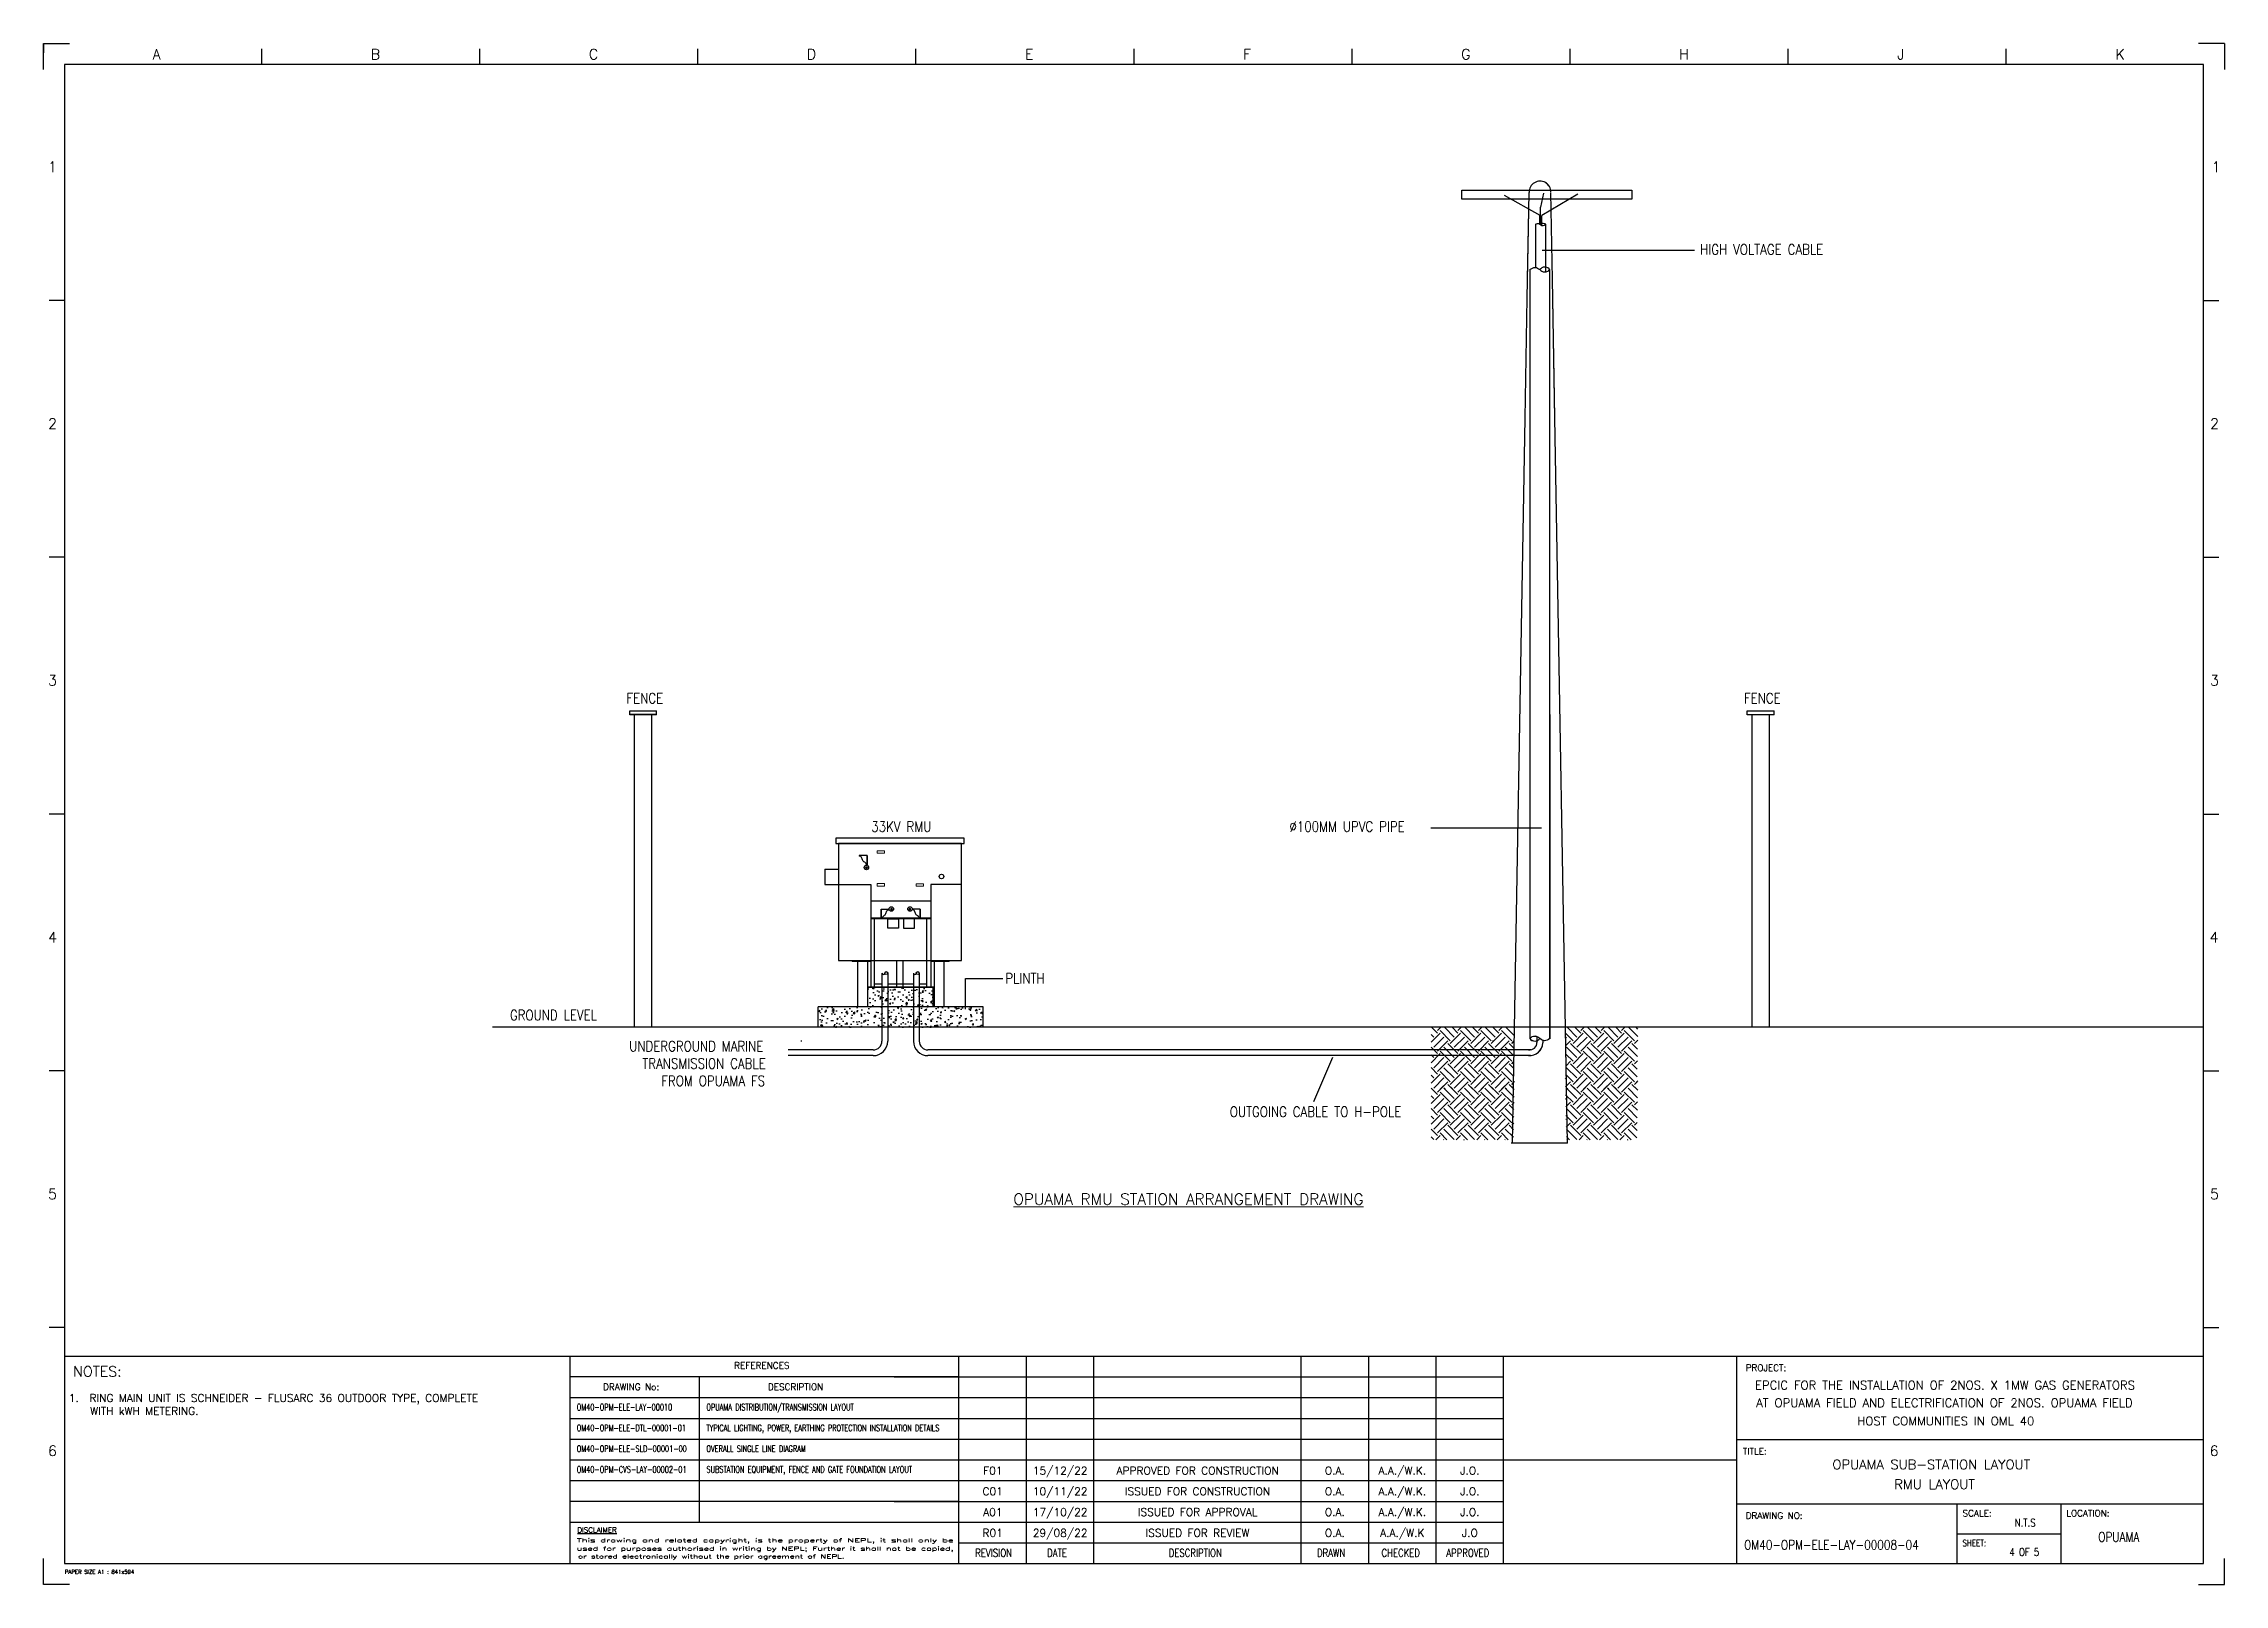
# Paper-space layout 'RMU Substation Arrangement' of a CAD drawing. Header units: millimetres. Extents: x 0 to 841, y 0 to 594.
# The model-space entities are those that its viewports show. They can reach past a viewport. Long polylines and large blocks are cut down to what shows.
import ezdxf
from ezdxf.enums import TextEntityAlignment as Align

# ---------------------------------------------------------------- set-up
doc = ezdxf.new("R2010")
doc.units = ezdxf.units.MM
doc.header["$LTSCALE"] = 10
doc.linetypes.add('ACAD_ISO03W100', pattern=[30, 12, -18])
doc.linetypes.add('CENTER', pattern=[2, 1.25, -0.25, 0.25, -0.25])
doc.layers.add('Body', color=6, linetype='Continuous', lineweight=25)
for name, color, linetype in [('BORDER', 4, 'Continuous'), ('BORDER 2', 7, 'Continuous'), ('E-DETAILS', 6, 'Continuous'), ('ELECTRIC-CABLE', 5, 'Continuous'), ('HATCH', 9, 'Continuous'), ('PIPES', 2, 'Continuous'), ('SWITCH', 4, 'Continuous'), ('TABLE', 7, 'Continuous'), ('TEXT', 1, 'Continuous'), ('WALL', 5, 'Continuous'), ('WIRE', 1, 'Continuous')]:
    doc.layers.add(name, color=color, linetype=linetype)
doc.styles.add('ROMANC', font='romans.shx')
doc.styles.add('ROMANS', font='romans.shx')
doc.styles.get("Standard").update_dxf_attribs({"font": 'romans.shx'})
doc.dimstyles.new('MSADIM', dxfattribs={"dimtxt": 2.5, "dimasz": 2.5, "dimexe": 1.25, "dimexo": 1.25, "dimgap": 1.25, "dimtad": 1, "dimdec": 0, "dimdsep": 46, "dimtxsty": 'ROMANS', "dimsah": 1, "dimcen": 1.25, "dimse1": 1, "dimse2": 1, "dimclrt": 7, "dimadec": 0, "dimazin": 0, "dimtfac": 1, "dimtdec": 0, "dimtofl": 0, "dimtmove": 0, "dimatfit": 3, "dimfxl": 1, "dimtvp": 1.25, "dimtolj": 1, "dimarcsym": 0})
pattern_1 = [(45, (227517.33, 67334.73), (2e-14, 198.53573), [140.38596, -140.38596]), (45, (227480.11, 67371.95), (2e-14, 198.53573), [140.38596, -140.38596]), (45, (227442.88, 67409.18), (2e-14, 198.53573), [140.38596, -140.38596]), (135, (227442.88, 67434), (-198.53573, 4e-14), [140.38596, -140.38596]), (135, (227480.11, 67471.22), (-198.53573, 4e-14), [140.38596, -140.38596]), (135, (227517.33, 67508.44), (-198.53573, 4e-14), [140.38596, -140.38596])]

# ---------------------------------------------------------------- blocks, each defined once
blk = doc.blocks.new('A$C36FF2EC2')
at = {"layer": 'BORDER'}
for p, q in [((0, 584), (0, 594)), ((0, 594), (10, 594)), ((84.1, 586), (84.1, 592)), ((168.2, 586), (168.2, 592)), ((252.3, 586), (252.3, 592)), ((336.4, 586), (336.4, 592)), ((420.5, 586), (420.5, 592)), ((504.6, 586), (504.6, 592)), ((588.76, 586), (588.76, 592)), ((672.8, 586), (672.8, 592)), ((756.9, 586), (756.9, 592)), ((841, 594), (841, 584)), ((8.11, 495), (2.11, 495)), ((832.89, 495), (838.89, 495)), ((8.11, 396), (2.11, 396)), ((832.89, 396), (838.89, 396)), ((8.11, 297), (2.11, 297)), ((832.89, 297), (838.89, 297)), ((8.11, 198), (2.11, 198)), ((832.89, 198), (838.89, 198)), ((8.11, 99), (2.11, 99)), ((832.89, 99), (838.89, 99)), ((8, 88), (833, 88)), ((203, 8), (203, 88)), ((353, 8), (353, 88)), ((379, 8), (379, 88)), ((405, 8), (405, 88)), ((485, 8), (485, 88)), ((511, 8), (511, 88)), ((537, 8), (537, 88)), ((563, 8), (563, 88)), ((653, 8), (653, 88)), ((353, 80), (203, 80)), ((253, 24), (253, 80)), ((653, 55.8), (833, 55.8)), ((563, 48), (653, 48)), ((353, 32), (203, 32)), ((653, 31), (833, 31)), ((738, 8), (738, 31)), ((778, 8), (778, 31)), ((738, 19.5), (778, 19.5)), ((0, 0), (0, 10)), ((841, 0), (841, 10)), ((10, 0), (0, 0)), ((831, 0), (841, 0))]:
    blk.add_line(p, q, dxfattribs=at)
for points in [[(0, 594), (0, 590.5)], [(841, 594), (831, 594)], [(328, 80), (563, 80)], [(203, 72), (563, 72)], [(203, 64), (563, 64)], [(203, 56), (563, 56)], [(203, 48), (563, 48)], [(203, 40), (563, 40)], [(328, 32), (563, 32)], [(203, 24), (563, 24)], [(353, 16), (563, 16)]]:
    blk.add_lwpolyline(points, dxfattribs=at)
blk.add_lwpolyline([(8, 8), (833, 8), (833, 586), (8, 586)], close=True, dxfattribs=at)
for s, p in [('A', (42.05, 587.91)), ('B', (126.15, 587.91)), ('C', (210.25, 587.91)), ('D', (294.35, 587.91)), ('E', (378.45, 587.91)), ('F', (462.55, 587.91)), ('G', (546.65, 587.91)), ('H', (630.75, 587.91)), ('J', (714.85, 587.91)), ('K', (798.95, 587.91)), ('1', (1.71, 544.5)), ('1', (836.06, 544.5)), ('2', (1.71, 445.5)), ('2', (835.48, 445.5)), ('3', (1.71, 346.5)), ('3', (835.48, 346.5)), ('4', (1.71, 247.5)), ('4', (835.29, 247.5)), ('5', (1.71, 148.5)), ('5', (835.48, 148.5)), ('6', (1.71, 49.5)), ('6', (835.29, 49.5))]:
    blk.add_text(s, height=4, dxfattribs=at).set_placement(p)
at = {"layer": 'BORDER', "color": 1, "style": 'ROMANS'}
for s, height, p in [('REFERENCES', 2.5, (266.31, 83.14)), ('PROJECT:', 2.5, (656.39, 82.26)), ('NOTES:', 4, (11.39, 80.1)), ('DRAWING No:', 2.5, (215.76, 74.9)), ('DESCRIPTION', 2.5, (279.32, 74.9)), ('EPCIC FOR THE INSTALLATION OF 2NOS. X 1MW GAS GENERATORS ', 3.3, (660, 75.15)), ('AT OPUAMA FIELD AND ELECTRIFICATION OF 2NOS. OPUAMA FIELD ', 3.3, (660.42, 68.35)), ('HOST COMMUNITIES IN OML 40', 3.3, (699.41, 61.33)), ('TITLE:', 2.5, (655.29, 50.06)), ('DRAWING NO:', 2.5, (656.39, 25.26)), ('SCALE:', 2.5, (740.01, 26.17)), ('LOCATION:', 2.5, (780.01, 26.17))]:
    blk.add_text(s, height=height, dxfattribs=at).set_placement(p)
at = {"layer": 'BORDER', "color": 1, "style": 'ROMANS', "width": 0.8}
for s, height, p in [('SHEET:', 2.5, (740.01, 14.67)), ('REVISION', 3, (359.28, 10.65)), ('DATE', 3, (387.02, 10.65)), ('DESCRIPTION', 3, (433.9, 10.65)), ('DRAWN', 3, (491.06, 10.65)), ('CHECKED', 3, (515.94, 10.65)), ('APPROVED', 3, (540.94, 10.65))]:
    blk.add_text(s, height=height, dxfattribs=at).set_placement(p)
at = {"layer": 'BORDER', "color": 1, "lineweight": -3, "style": 'ROMANS', "width": 0.8}
blk.add_text('OPUAMA', height=3.7, dxfattribs=at).set_placement((792.34, 16.42))
at = {"layer": 'BORDER', "color": 1, "style": 'ROMANS'}
for tag, height, p in [('REV_9', 3, (366, 82.35)), ('DATE_9', 3, (392, 82.35)), ('DESCRIPTION_9', 3, (445, 82.35)), ('DRW_9', 3, (498, 82.35)), ('CHKD_9', 3, (524, 82.35)), ('APPR_9', 3, (550, 82.35)), ('REV_8', 3, (366, 74.35)), ('DATE_8', 3, (392, 74.35)), ('DESCRIPTION_8', 3, (445, 74.35)), ('DRW_8', 3, (498, 74.35)), ('CHKD_8', 3, (524, 74.35)), ('APPR_8', 3, (550, 74.35)), ('REV_7', 3, (366, 66.35)), ('DATE_7', 3, (392, 66.35)), ('DESCRIPTION_7', 3, (445, 66.35)), ('DRW_7', 3, (498, 66.35)), ('CHKD_7', 3, (524, 66.35)), ('APPR_7', 3, (550, 66.35)), ('REV_6', 3, (366, 58.35)), ('DATE_6', 3, (392, 58.35)), ('DESCRIPTION_6', 3, (445, 58.35)), ('DRW_6', 3, (498, 58.35)), ('CHKD_6', 3, (524, 58.35)), ('APPR_6', 3, (550, 58.35)), ('REV_5', 3, (366, 50.35)), ('DATE_5', 3, (392, 50.35)), ('DESCRIPTION_5', 3, (445, 50.35)), ('DRW_5', 3, (498, 50.35)), ('CHKD_5', 3, (524, 50.35)), ('APPR_5', 3, (550, 50.35)), ('REV_4', 3, (366, 42.35)), ('DATE_4', 3, (392, 42.35)), ('DESCRIPTION_4', 3, (445, 42.35)), ('DRW_4', 3, (498, 42.35)), ('CHKD_4', 3, (524, 42.35)), ('APPR_4', 3, (550, 42.35)), ('TITLE1', 3.7, (729.25, 44.98)), ('REV_3', 3, (366, 34.35)), ('DATE_3', 3, (392, 34.35)), ('DESCRIPTION_3', 3, (445, 34.35)), ('DRW_3', 3, (498, 34.35)), ('CHKD_3', 3, (524, 34.35)), ('APPR_3', 3, (550, 34.35)), ('TITLE2', 3.7, (729.25, 37.35)), ('REV_2', 3, (366, 26.35)), ('DATE_2', 3, (392, 26.35)), ('DESCRIPTION_2', 3, (445, 26.35)), ('DRW_2', 3, (498, 26.35)), ('CHKD_2', 3, (524, 26.35)), ('APPR_2', 3, (550, 26.35)), ('REV_1', 3, (366, 18.35)), ('DATE_1', 3, (392, 18.35)), ('DESCRIPTION_1', 3, (445, 18.35)), ('DRW_1', 3, (498, 18.35)), ('CHKD_1', 3, (524, 18.35)), ('APPR_1', 3, (550, 18.35))]:
    blk.add_attdef(tag, text='', height=height, dxfattribs=at).set_placement(p, align=Align.CENTER)
for tag, p, height, width in [('REF_DRGNO_1', (205.6, 67.06), 2.5, 0.7), ('REF_DESCR1', (255.61, 67.06), 2.5, 0.7), ('REF_DRGNO_2', (205.6, 59.06), 2.5, 0.7), ('REF_DESCR2', (255.61, 59.06), 2.5, 0.7), ('REF_DRGNO_3', (205.6, 51.06), 2.5, 0.7), ('REF_DESCR3', (255.61, 51.06), 2.5, 0.7), ('REF_DRGNO_4', (205.6, 43.06), 2.5, 0.7), ('REF_DESCR4', (255.61, 43.06), 2.5, 0.7), ('REF_DRGNO_5', (205.6, 35.06), 2.5, 0.7), ('REF_DESCR5', (255.61, 35.06), 2.5, 0.7), ('REF_DRGNO_6', (205.6, 27.06), 2.5, 0.7), ('REF_DESCR6', (255.61, 27.06), 2.5, 0.7), ('DRGNO', (655.77, 13.38), 3.7, 0.8)]:
    blk.add_attdef(tag, p, '', height=height, dxfattribs=dict(at, width=width))
at = {"layer": 'BORDER', "color": 1, "style": 'ROMANS', "width": 0.8}
for tag, p in [('SCALE', (764.17, 22.32)), ('SHEET_NO', (763.83, 10.94))]:
    blk.add_attdef(tag, text='', height=3, dxfattribs=at).set_placement(p, align=Align.CENTER)
at = {"layer": 'BORDER 2', "color": 1, "style": 'ROMANS'}
for s, width, p, p2 in [('This drawing and related copyright, is the property of NEPL, it shall only be', 1.590594, (205.6, 16.22), (350.91, 16.22)), ('used for purposes authorised in writing by NEPL; Further it shall not be copied,', 1.514795, (205.6, 13.03), (350.91, 13.03)), ('or stored electronically without the prior agreement of NEPL.', 1.41957, (206.05, 10), (308.87, 10))]:
    blk.add_text(s, height=1.5, dxfattribs=dict(at, width=width)).set_placement(p, p2, align=Align.FIT)
at = {"layer": 'BORDER 2', "color": 5, "style": 'ROMANC'}
blk.add_text('%%UDISCLAIMER', height=2, dxfattribs=at).set_placement((205.86, 19.96))
at = {"layer": 'BORDER 2', "color": 1, "style": 'ROMANS'}
blk.add_text('PAPER SIZE A1 : 841x594', height=1.5, dxfattribs=at).set_placement((8.21, 4.08))

msp = doc.modelspace()

# ---------------------------------------------------------------- hatches: boundary and pattern name
at = {"layer": 'E-DETAILS', "lineweight": 15}
for points in [[(270608.2, 70106.9, 1), (270626.9, 70106.9, 1)], [(270850.5, 69704.5, 1), (270869.2, 69704.5, 1)], [(271048.4, 69704.5, -1), (271029.7, 69704.5, -1)]]:
    msp.add_hatch(color=8, dxfattribs=at).paths.add_polyline_path(points)
at = {"layer": 'E-DETAILS', "ltscale": 5}
h = msp.add_hatch(dxfattribs=at)
h.set_pattern_fill('AR-CONC', color=3, scale=18.89811, style=0)
h.set_pattern_definition([(50, (153060.47, 52568.45), (135.54862, -11.85897), [14.17358, -155.9094]), (355, (153060.47, 52568.45), (-26.22138, 142.1501), [11.33887, -124.72753]), (100.4514, (153071.77, 52567.46), (109.32734, 130.29104), [12.04569, -132.5026]), (46.1842, (153060.47, 52606.25), (201.68839, -31.27997), [21.26037, -233.8641]), (96.6356, (153077.28, 52603.64), (176.6336, 184.08987), [18.06854, -198.75388]), (351.1842, (153060.47, 52606.25), (176.63344, 184.09), [17.0083, -187.0913]), (21, (153079.37, 52596.8), (112.80415, -76.08736), [14.17358, -155.9094]), (326, (153079.37, 52596.8), (45.982, 137.03965), [11.33887, -124.72753]), (71.4514, (153088.77, 52590.46), (158.7862, 60.95217), [12.04569, -132.5026]), (37.5, (153060.47, 52568.45), (2.297983, 62.910647), [0, -123.215677, 0, -126.617337, 0, -125.19998]), (7.5, (153060.47, 52568.45), (49.71517, 74.53636), [0, -72.19078, 0, -120.38096, 0, -47.71773]), (327.5, (153018.33, 52568.45), (100.882351, -4.262444), [0, -47.245275, 0, -147.40526, 0, -195.59544]), (317.5, (152999.43, 52568.45), (110.211164, 18.91795), [0, -61.41886, 0, -97.89221, 0, -138.90111])])
h.paths.add_polyline_path([(270631.5, 68760.4), (270631.5, 68946.8), (271264.9, 68946.8), (271267.7, 68759.6)])
h = msp.add_hatch(dxfattribs=at)
h.set_pattern_fill('AR-CONC', color=3, scale=18.89811, style=0)
h.set_pattern_definition([(50, (250972.41, 67874.58), (135.5486, -11.85897), [14.1736, -155.9094]), (355, (250972.41, 67874.58), (-26.2214, 142.1501), [11.3389, -124.7275]), (100.4514, (250983.7, 67873.59), (109.3273, 130.29104), [12.0457, -132.5026]), (46.1842, (250972.41, 67912.37), (201.6884, -31.28), [21.2604, -233.8641]), (96.6356, (250989.22, 67909.77), (176.6336, 184.0899), [18.0685, -198.7539]), (351.1842, (250972.4, 67912.37), (176.6334, 184.09), [17.0083, -187.0913]), (21, (250991.31, 67902.93), (112.80415, -76.08736), [14.1736, -155.9094]), (326, (250991.3, 67902.93), (45.982, 137.03965), [11.3389, -124.7275]), (71.4514, (251000.71, 67896.58), (158.7862, 60.9522), [12.0457, -132.5026]), (37.5, (250972.41, 67874.58), (2.29798, 62.91065), [0, -123.21568, 0, -126.61734, 0, -125.19998]), (7.5, (250972.41, 67874.58), (49.71517, 74.53636), [0, -72.19078, 0, -120.38096, 0, -47.71773]), (327.5, (250930.266, 67874.58), (100.88235, -4.26244), [0, -47.24527, 0, -147.40526, 0, -195.59544]), (317.5, (250911.37, 67874.58), (110.21116, 18.91795), [0, -61.41886, 0, -97.8922, 0, -138.9011])])
h.paths.add_polyline_path([(271555.5, 68558.5), (271554.1, 68757.2), (271748.8, 68757.2), (271748.8, 68558.6)])
h.paths.add_polyline_path([(270150.1, 68757.2), (270685.1, 68757.2), (270685.1, 68558.5), (270150.1, 68558.5)])
h.paths.add_polyline_path([(270657.8, 68757.2), (271573.3, 68757.2), (271573.3, 68558.6), (270654.5, 68558.6)])
at = {"layer": 'HATCH', "ltscale": 5}
h = msp.add_hatch(dxfattribs=at)
h.set_pattern_fill('EARTH', color=256, scale=561.54384, angle=45, style=0)
h.set_pattern_definition(pattern_1)
h.paths.add_polyline_path([(277399.1, 68558.5), (278103.9, 68558.5), (278093.3, 67956.9), (277409.6, 67956.9)])
h.paths.add_polyline_path([(276095.7, 68558.5), (276905.8, 68558.5), (276895.3, 67956.9), (276095.7, 67956.9)])
h = msp.add_hatch(dxfattribs=at)
h.set_pattern_fill('EARTH', color=256, scale=561.54384, angle=45, style=0)
h.set_pattern_definition(pattern_1)
h.paths.add_polyline_path([(277399.1, 68068.6), (278103.9, 68068.6), (278093.3, 67467.1), (277409.6, 67467.1)])
h.paths.add_polyline_path([(276095.7, 68068.6), (276905.8, 68068.6), (276895.3, 67467.1), (276095.7, 67467.1)])

# ---------------------------------------------------------------- linework, layer by layer
at = {"linetype": 'ACAD_ISO03W100', "ltscale": 100}
for p, q in [((277044.6, 76657.8, 0), (277026.7, 75631.8, 0)), ((277044.6, 76657.9, 0), (277029.9, 75815.7, 0)), ((277255.1, 76657.9, 0), (277269.9, 75816, 0)), ((277255.1, 76657.8, 0), (277269.9, 75815.9, 0))]:
    msp.add_line(p, q, dxfattribs=at)
for p, q in [((277269.9, 75815.7, 0), (277293.4, 74468.4, 0)), ((277269.9, 75815.6, 0), (277296.6, 74284.7, 0)), ((277026.7, 75631.9, 0), (277006.4, 74468.4, 0)), ((277026.7, 75631.8, 0), (277006.4, 74468.3, 0)), ((277003.2, 74284.7, 0), (276883.6, 67433.6, 0)), ((277003.2, 74284.6, 0), (276883.6, 67433.5, 0)), ((277296.6, 74284.7, 0), (277416.2, 67433.6, 0)), ((277296.7, 74284.6, 0), (277416.2, 67433.5, 0))]:
    msp.add_line(p, q)
at = {"linetype": 'ACAD_ISO03W100', "ltscale": 100000}
for p, q in [((277006.4, 74468.4, 0), (277003.2, 74284.7, 0)), ((277006.4, 74468.3, 0), (277003.2, 74284.6, 0))]:
    msp.add_line(p, q, dxfattribs=at)
at = {"linetype": 'ACAD_ISO03W100'}
for p, q in [((277407.5, 67433.5, 0), (276874.8, 67433.5, 0)), ((277407.5, 67433.6, 0), (276874.9, 67433.6, 0)), ((277420, 67433.6, 0), (276887.3, 67433.6, 0))]:
    msp.add_line(p, q, dxfattribs=at)
for centre in [(277153.6, 76661.6, 0), (277153.6, 76661.5, 0)]:
    msp.add_arc(centre, 105.2, 0.00061, 182.00061)
at = {"layer": 'Body', "lineweight": 25}
for p, q in [((270213.1, 70092.9, 0), (270346.7, 70092.9, 0)), ((271541, 69942.7, 0), (271240.5, 69942.7, 0))]:
    msp.add_line(p, q, dxfattribs=at)
at = {"layer": 'Body', "color": 1, "ltscale": 5}
for p, q in [((270530.6, 69204.9, 0), (270530.6, 68757.2, 0)), ((270628.3, 69204.9, 0), (270628.3, 68757.2, 0)), ((271273, 69204.9, 0), (271273, 68757.2, 0)), ((271368.3, 69204.9, 0), (271368.3, 68757.2, 0))]:
    msp.add_line(p, q, dxfattribs=at)
at = {"layer": 'Body', "lineweight": 9}
for p, q in [((270530.6, 69204.9, 0), (270530.6, 69202.4, 0)), ((270530.6, 69204.9, 0), (270530.6, 69202.4, 0)), ((270536, 69204.9, 0), (270536, 69202.4, 0)), ((270625.8, 69204.9, 0), (270625.8, 69202.4, 0)), ((270625.8, 69204.9, 0), (270625.8, 69202.4, 0)), ((270631.3, 69204.9, 0), (270631.3, 69202.4, 0))]:
    msp.add_line(p, q, dxfattribs=at)
at = {"layer": 'Body'}
for p, q in [((271273, 69204.9, 0), (271273, 69202.4, 0)), ((271273, 69204.9, 0), (271273, 69202.4, 0)), ((271368.3, 69204.9, 0), (271368.3, 69202.4, 0)), ((271368.3, 69204.9, 0), (271368.3, 69202.4, 0)), ((271273, 68757.2, 0), (270628.3, 68757.2, 0))]:
    msp.add_line(p, q, dxfattribs=at)
at = {"layer": 'Body', "elevation": 0}
for points in [[(271565.6, 70392.7), (270321.6, 70392.7), (270321.6, 70340.9), (271565.6, 70340.9)], [(271541, 70340.9), (270346.7, 70340.9), (270346.7, 69204.9), (271541, 69204.9)]]:
    msp.add_lwpolyline(points, close=True, dxfattribs=at)
at = {"layer": 'Body', "lineweight": 25, "elevation": 0}
for points in [[(270213.1, 69942.7), (270658.4, 69942.7), (270658.4, 68946.8)], [(271240.5, 69942.7), (271240.5, 68946.8)], [(270694.7, 68946.8), (270694.7, 69609.9)], [(271204.2, 68946.8), (271204.2, 69609.9)]]:
    msp.add_lwpolyline(points, dxfattribs=at)
at = {"layer": 'Body', "lineweight": 20, "elevation": 0}
for points in [[(270658.4, 69202.4), (270478.9, 69202.4), (270478.9, 69198), (270658.4, 69198)], [(271240.5, 69202.4), (271420, 69202.4), (271420, 69198), (271240.5, 69198)]]:
    msp.add_lwpolyline(points, close=True, dxfattribs=at)
at = {"layer": 'Body', "color": 1, "ltscale": 5}
for centre in [(270616.9, 70108.1, 0), (270859.2, 69705.7, 0), (271039.7, 69705.7, 0)]:
    msp.add_circle(centre, 21.8, dxfattribs=at)
at = {"layer": 'E-DETAILS', "linetype": 'CENTER'}
msp.add_line((271240.5, 69782.9, 0), (270661.3, 69782.9, 0), dxfattribs=at)
at = {"layer": 'E-DETAILS'}
for p, q in [((271240.5, 69616, 0), (270658.4, 69616, 0)), ((271240.5, 69609.9, 0), (270658.4, 69609.9, 0)), ((270909.9, 69204.9, 0), (270909.9, 68946.8, 0)), ((270971.9, 69204.9, 0), (270971.9, 68946.8, 0)), ((270767.3, 68977.1, 0), (270694.7, 68977.1, 0)), ((271073, 68977.1, 0), (270823.4, 68977.1, 0)), ((271204.2, 68977.1, 0), (271129.2, 68977.1, 0)), ((270628.8, 68759.6, 0), (271267.7, 68759.6, 0))]:
    msp.add_line(p, q, dxfattribs=at)
at = {"layer": 'E-DETAILS', "color": 3, "ltscale": 5}
for p, q in [((270628.8, 68946.8, 0), (271273, 68946.8, 0)), ((270631.5, 68759.6, 0), (270631.5, 68946.8, 0)), ((271264.9, 68759.6, 0), (271264.9, 68946.8, 0)), ((270150.1, 68558.6, 0), (270150.1, 68757.2, 0)), ((271748.8, 68757.2, 0), (270150.1, 68757.2, 0)), ((270628.8, 68759.6, 0), (271273, 68759.6, 0)), ((271748.8, 68558.6, 0), (271748.8, 68757.2, 0)), ((273164.8, 68558.5, 0), (266989.2, 68558.5, 0)), ((271748.8, 68558.6, 0), (270150.1, 68558.6, 0)), ((283586.8, 68558.5, 0), (273108.6, 68558.5, 0)), ((275203.9, 68558.6, 0), (273541.7, 68558.6, 0)), ((275203.9, 68558.5, 0), (273541.7, 68558.5, 0))]:
    msp.add_line(p, q, dxfattribs=at)
at = {"layer": 'E-DETAILS', "color": 7, "lineweight": 15, "elevation": 0}
for points in [[(270792.3, 70270.9), (270721.5, 70270.9), (270721.5, 70247.7), (270792.3, 70247.7)], [(270791.5, 69952.3), (270722.5, 69952.3), (270722.5, 69926.2), (270791.5, 69926.2)], [(271169.5, 69949.6), (271100.3, 69949.6), (271100.3, 69927.4), (271169.5, 69927.4)]]:
    msp.add_lwpolyline(points, close=True, dxfattribs=at)
at = {"layer": 'E-DETAILS', "color": 8, "linetype": 'CENTER', "elevation": 0}
for points in [[(270825, 69609.9), (270929.3, 69609.9), (270929.3, 69518.5), (270825, 69518.5)], [(271082.5, 69609.9), (270978.2, 69609.9), (270978.2, 69518.5), (271082.5, 69518.5)]]:
    msp.add_lwpolyline(points, close=True, dxfattribs=at)
at = {"layer": 'E-DETAILS', "elevation": 0}
msp.add_lwpolyline([(271267.7, 68759.4), (271267.7, 68948.7), (270628.8, 68948.7), (270628.8, 68759.4)], dxfattribs=at)
at = {"layer": 'E-DETAILS', "lineweight": 15}
for centre in [(270617.5, 70106.9, 0), (270859.8, 69704.5, 0), (271039.1, 69704.5, 0)]:
    msp.add_circle(centre, 9.35, dxfattribs=at)
at = {"layer": 'ELECTRIC-CABLE', "color": 1}
for p, q in [((276806, 76630.9, -0.1), (277150.6, 76437.1, 0)), ((277150.6, 76349.3, -0.1), (277150.6, 76437.1, -0.1))]:
    msp.add_line(p, q, dxfattribs=at)
at = {"layer": 'ELECTRIC-CABLE', "color": 2}
msp.add_line((277188.6, 76651.7, 0), (277158.3, 76514.3), dxfattribs=at)
at = {"layer": 'ELECTRIC-CABLE', "color": 5}
for p in [(277521.8, 76639.7, 0), (277169.9, 76337.6)]:
    msp.add_line(p, (277169.9, 76434.6), dxfattribs=at)
at = {"layer": 'ELECTRIC-CABLE'}
for p, q in [((270767.3, 69084, 0), (270767.3, 68948.7, 0)), ((270823.4, 69084, 0), (270823.4, 68948.7, 0)), ((271073, 69084, 0), (271073, 68948.7, 0)), ((271129.2, 69084, 0), (271129.2, 68948.7, 0)), ((270767.3, 68948.7, 0), (270767.3, 68424.1, 0)), ((270823.4, 68948.7, 0), (270823.4, 68423.4, 0)), ((271073, 68946.8, 0), (271073, 68423.4, 0)), ((271129.2, 68946.8, 0), (271129.2, 68424.1, 0)), ((269983.3, 68428.6, 0), (269983.3, 68421.8, 0)), ((269983.3, 68428.5, 0), (269983.3, 68421.7, 0)), ((276695.6, 68428.6, 0), (276695.6, 68421.8, 0)), ((276695.6, 68428.5, 0), (276695.6, 68421.7, 0)), ((277122.4, 68465.5, -0.1), (277123.7, 68412.3, -0.1)), ((277181.3, 68431.5, -0.1), (277181.3, 68406.6, -0.1)), ((270683.3, 68339.5, 0), (269858.6, 68339.5, 0)), ((270683.3, 68283.4, 0), (269858.6, 68283.4, 0)), ((277064.4, 68339.8, 0), (271213.8, 68339.5, 0)), ((277059.5, 68283.7, 0), (271213.8, 68283.4, 0)), ((276081, 68283.5, 0), (276081, 68283.5, 0))]:
    msp.add_line(p, q, dxfattribs=at)
for centre in [(270809.4, 69084, 0), (271115.1, 69084, 0)]:
    msp.add_circle(centre, 14, dxfattribs=at)
for centre, radius, start, end in [((270781.3, 69084, 0), 14, 180, 0), ((271087.1, 69084, 0), 14, 180, 0), ((270682.7, 68424.1, 0), 84.6, 270, 0), ((270682.7, 68424.1, 0), 140.7, 270, 0), ((271213.8, 68424.1, 0), 140.7, 180, 270), ((271213.8, 68424.1, 0), 84.6, 180, 270), ((277050.7, 68414.2), 130.8, 266.11954, 356.7465), ((277050.6, 68414.5, -0.1), 131.1, 266.17442, 355.48523), ((277053.8, 68409), 70, 261.29482, 2.72159)]:
    msp.add_arc(centre, radius, start, end, dxfattribs=at)
at = {"layer": 'PIPES'}
msp.add_line((277158.3, 76343.6), (277158.3, 76514.3), dxfattribs=at)
at = {"layer": 'PIPES', "color": 0}
for p, q in [((277109.4, 76349.3, -0.1), (277109.4, 75929.5, -0.1)), ((277205.8, 76349.2, 0), (277207, 75887.1, -0.1))]:
    msp.add_line(p, q, dxfattribs=at)
at = {"layer": 'PIPES', "color": 6}
msp.add_line((270213.1, 70092.9, 0), (270213.1, 69942.7, 0), dxfattribs=at)
at = {"layer": 'PIPES', "color": 7}
msp.add_lwpolyline([(276396.1, 76678.9), (278043.7, 76678.9), (278043.7, 76591), (276396.1, 76591)], close=True, dxfattribs=at)
at = {"layer": 'SWITCH', "ltscale": 5}
for p, q in [((270617.5, 70135.6, 0), (270624.3, 70135.6, 0)), ((270767.9, 69616, 0), (270761.1, 69616, 0)), ((271131, 69616, 0), (271137.8, 69616, 0))]:
    msp.add_line(p, q, dxfattribs=at)
at = {"layer": 'SWITCH', "ltscale": 5, "elevation": 0}
for points in [[(270624.3, 70223.7), (270624.3, 70135.6), (270624.3, 70135.6), (270624.3, 70223.7), (270545.5, 70223.7), (270545.5, 70219.1)], [(270761.1, 69704), (270761.1, 69616), (270761.1, 69616), (270761.1, 69704), (270837.4, 69704)], [(271137.8, 69704), (271137.8, 69616), (271137.8, 69616), (271137.8, 69704), (271061.5, 69704)]]:
    msp.add_lwpolyline(points, dxfattribs=at)
at = {"layer": 'SWITCH', "ltscale": 5}
for points, knots in [([(270617.5, 70135.6, 0), (270616.3, 70139.7, 0), (270611.7, 70155.2, 0), (270581.6, 70165.9, 0), (270575.7, 70197.6, 0), (270561.3, 70220.9, 0), (270546.3, 70217.1, 0), (270545.6, 70218.6, 0), (270545.5, 70219.1, 0)], [0, 0, 0, 0, 0.4293929, 1.6447945, 2.7724601, 3.7635891, 3.9408572, 3.9991677, 3.9991677, 3.9991677, 3.9991677]), ([(270767.9, 69616, 0), (270769.1, 69620, 0), (270773.7, 69635.5, 0), (270803.8, 69646.3, 0), (270809.7, 69678, 0), (270823.9, 69700.9, 0), (270837.7, 69697.8, 0), (270838.7, 69698.1, 0)], [0, 0, 0, 0, 0.4293929, 1.6447945, 2.7724601, 3.7635891, 3.909889, 3.909889, 3.909889, 3.909889]), ([(271131, 69616, 0), (271129.8, 69620, 0), (271125.2, 69635.5, 0), (271095, 69646.3, 0), (271089.1, 69678, 0), (271075, 69700.9, 0), (271061.2, 69697.8, 0), (271060.1, 69698.1, 0)], [0, 0, 0, 0, 0.4293929, 1.6447945, 2.7724601, 3.7635891, 3.909889, 3.909889, 3.909889, 3.909889])]:
    msp.add_open_spline(points, degree=3, knots=knots, dxfattribs=at)
at = {"layer": 'WALL', "color": 9}
for p, q in [((277055.8, 75908.3, -0.1), (277055.8, 68446.4, -0.1)), ((277245.4, 75909, -0.1), (277245.4, 68445.8, -0.1))]:
    msp.add_line(p, q, dxfattribs=at)
at = {"layer": 'WALL'}
for p, q in [((268321.3, 71628.7, 0), (268581, 71628.7, 0)), ((268321.3, 71591.3, 0), (268321.3, 71628.7, 0)), ((268321.3, 71591.2, 0), (268321.3, 71628.6, 0)), ((268321.3, 71628.3, 0), (268581, 71628.3, 0)), ((268321.3, 71590.8, 0), (268321.3, 71628.3, 0)), ((268581, 71591.3, 0), (268321.3, 71591.3, 0)), ((268581, 71591.2, 0), (268321.3, 71591.2, 0)), ((268581, 71590.8, 0), (268321.3, 71590.8, 0)), ((268321.4, 71628.4, 0), (268581, 71628.4, 0)), ((268321.4, 71591, 0), (268321.4, 71628.4, 0)), ((268581, 71591, 0), (268321.4, 71591, 0)), ((268366.9, 68558.6, 0), (268366.9, 71591.3, 0)), ((268366.9, 68558.5, 0), (268366.9, 71590.8, 0)), ((268367, 68558.6, 0), (268367, 71591, 0)), ((268535.4, 68558.6, 0), (268535.4, 71591.3, 0)), ((268535.4, 68558.6, 0), (268535.4, 71591, 0)), ((268535.4, 68558.5, 0), (268535.4, 71590.8, 0)), ((268581, 71591.3, 0), (268581, 71628.7, 0)), ((268581, 71591.2, 0), (268581, 71628.6, 0)), ((268581, 71591, 0), (268581, 71628.4, 0)), ((268581, 71590.8, 0), (268581, 71628.3, 0)), ((279165.1, 71628.3, 0), (279424.8, 71628.3, 0)), ((279165.1, 71590.8, 0), (279165.1, 71628.3, 0)), ((279165.1, 71628.2, 0), (279424.8, 71628.2, 0)), ((279165.1, 71590.7, 0), (279165.1, 71628.2, 0)), ((279424.8, 71590.8, 0), (279165.1, 71590.8, 0)), ((279424.8, 71590.7, 0), (279165.1, 71590.7, 0)), ((279210.7, 68558.5, 0), (279210.7, 71590.8, 0)), ((279210.7, 68558.4, 0), (279210.7, 71590.7, 0)), ((279379.2, 68558.5, 0), (279379.2, 71590.8, 0)), ((279379.2, 68558.4, 0), (279379.2, 71590.7, 0)), ((279424.8, 71590.8, 0), (279424.8, 71628.3, 0)), ((279424.8, 71590.7, 0), (279424.8, 71628.2, 0))]:
    msp.add_line(p, q, dxfattribs=at)
at = {"layer": 'WALL', "color": 251, "true_color": 0x636466}
msp.add_line((277247.7, 71591.2, -0.1), (277247.7, 68446.5, -0.1), dxfattribs=at)
at = {"layer": 'WALL', "color": 9}
for points in [[(277109.4, 76349.3, -0.1), (277145.6, 76353.1, -0.1), (277150.6, 76349.3, -0.1), (277197.3, 76339.8, -0.1), (277205.8, 76349.2, 0), (277197.3, 76353.1, -0.1), (277150.6, 76349.3, -0.1)], [(277055.8, 75908.3), (277106.4, 75929.8), (277150.6, 75908.3), (277197.3, 75886.5), (277245.4, 75908.3), (277197.3, 75933.3), (277150.6, 75908.3)], [(277247.7, 68449, -0.1), (277197.1, 68427.5, -0.1), (277152.9, 68449, -0.1), (277106.2, 68470.8, -0.1), (277058.1, 68449, -0.1), (277106.2, 68424, -0.1), (277152.9, 68449, -0.1)]]:
    msp.add_spline(points, degree=3, dxfattribs=at)
at = {"layer": 'WALL', "color": 8}
for points in [[(277247.7, 68449.1, -0.1), (277197.1, 68427.6, -0.1), (277152.9, 68449.1, -0.1), (277106.2, 68470.9, -0.1), (277058.1, 68449.1, -0.1), (277106.2, 68424.1, -0.1), (277152.9, 68449.1, -0.1)], [(277247.7, 68448.9, -0.1), (277197, 68427.4, -0.1), (277152.9, 68448.9, -0.1), (277106.2, 68470.7, -0.1), (277058.1, 68448.9, -0.1), (277106.2, 68423.9, -0.1), (277152.9, 68448.9, -0.1)], [(277247.7, 68448.8, -0.1), (277197, 68427.3, -0.1), (277152.9, 68448.8, -0.1), (277106.2, 68470.6, -0.1), (277058.1, 68448.8, -0.1), (277106.2, 68423.8, -0.1), (277152.9, 68448.8, -0.1)]]:
    msp.add_spline(points, degree=3, dxfattribs=at)
at = {"layer": 'WALL'}
msp.add_spline([(277247.7, 68448.9, -0.1), (277197, 68427.4, -0.1), (277152.9, 68448.9, -0.1), (277106.2, 68470.7, -0.1), (277058.1, 68448.9, -0.1), (277106.2, 68423.9, -0.1), (277152.9, 68448.9, -0.1)], degree=3, dxfattribs=at)
at = {"layer": 'WIRE', "ltscale": 5}
msp.add_circle((271345.6, 70021.4, 0), 21.8, dxfattribs=at)

# ---------------------------------------------------------------- texts
at = {"width": 0.839097}
for s, height, p in [('HIGH VOLTAGE CABLE', 100.001, (278707.4, 76054.7, -0.1)), ('%%C100MM UPVC PIPE', 99.99, (274722, 70456, 0)), ('PLINTH', 99.99, (271965.1, 68983.2, 0)), ('UNDERGROUND MARINE', 100.001, (268314.8, 68324.4, 0)), ('TRANSMISSION CABLE', 100.001, (268442.7, 68156.9, 0)), ('FROM OPUAMA FS', 100.001, (268626.5, 67988, 0)), ('OUTGOING CABLE TO H-POLE', 100.001, (274142.7, 67689.5, 0))]:
    msp.add_text(s, height=height, dxfattribs=at).set_placement(p)
for s, p in [('FENCE', (268466.7, 71750.7, 0)), ('FENCE', (279310.5, 71750.6, 0)), ('33KV RMU', (270955.7, 70504.8, 0)), ('GROUND LEVEL', (267579.9, 68677.1, 0))]:
    msp.add_text(s, height=99.99, dxfattribs=at).set_placement(p, align=Align.MIDDLE_CENTER)
at = {"layer": 'TEXT', "color": 1, "linetype": 'Continuous', "lineweight": 0, "style": 'ROMANC'}
msp.add_text('%%UOPUAMA RMU STATION ARRANGEMENT DRAWING', height=108, dxfattribs=at).set_placement((272043.1, 66837.6, 0.1))

# ---------------------------------------------------------------- leaders
for points in [[(277174.1, 76096.2, -0.1), (278650.9, 76096.2, -0.1)], [(277167, 70490.5, 0), (276093.2, 70490.5, 0)], [(275141.2, 68266.2, 0.1), (274955.2, 67835.9, 0.1)]]:
    msp.add_leader(points, dimstyle='MSADIM')
at = {"layer": 'TABLE'}
msp.add_leader([(271579.6, 68735.3, 0), (271579.3, 69030.7, 0), (271940, 69030.7, 0)], dimstyle='MSADIM', override={"dimasz": 4}, dxfattribs=at)

psp = doc.layouts.new('RMU Substation Arrangement')

# ---------------------------------------------------------------- block references
at = {"layer": 'BORDER'}
ref = psp.add_blockref('A$C36FF2EC2', (0, 0), dxfattribs=at)
ref.add_attrib('REF_DESCR4', 'SUBSTATION EQUIPMENT, FENCE AND GATE FOUNDATION LAYOUT', (255.61, 43.06), dxfattribs={"color": 1, "height": 2.5, "style": 'ROMANS', "width": 0.7})
ref.add_attrib('REF_DRGNO_4', 'OM40-OPM-CVS-LAY-00002-01 ', (205.6, 43.06), dxfattribs={"color": 1, "height": 2.5, "style": 'ROMANS', "width": 0.7})
ref.add_attrib('REF_DESCR3', 'OVERALL SINGLE LINE DIAGRAM', (255.61, 51.06), dxfattribs={"color": 1, "height": 2.5, "style": 'ROMANS', "width": 0.7})
ref.add_attrib('REF_DRGNO_3', 'OM40-OPM-ELE-SLD-00001-00 ', (205.6, 51.06), dxfattribs={"color": 1, "height": 2.5, "style": 'ROMANS', "width": 0.7})
ref.add_attrib('REF_DESCR2', 'TYPICAL LIGHTING, POWER, EARTHING PROTECTION INSTALLATION DETAILS', (255.61, 59.06), dxfattribs={"color": 1, "height": 2.5, "style": 'ROMANS', "width": 0.7})
ref.add_attrib('REF_DRGNO_2', 'OM40-OPM-ELE-DTL-00001-01 ', (205.6, 59.06), dxfattribs={"color": 1, "height": 2.5, "style": 'ROMANS', "width": 0.7})
ref.add_attrib('REF_DESCR1', 'OPUAMA DISTRIBUTION/TRANSMISSION LAYOUT', (255.61, 67.06), dxfattribs={"color": 1, "height": 2.5, "style": 'ROMANS', "width": 0.7})
ref.add_attrib('REF_DRGNO_1', 'OM40-OPM-ELE-LAY-00010', (205.6, 67.06), dxfattribs={"color": 1, "height": 2.5, "style": 'ROMANS', "width": 0.7})
ref.add_attrib('REV_4', 'F01', dxfattribs={"color": 1, "height": 3, "style": 'ROMANS'}).set_placement((366, 42.35), align=Align.CENTER)
ref.add_attrib('DATE_4', '15/12/22', dxfattribs={"color": 1, "height": 3, "style": 'ROMANS'}).set_placement((392, 42.35), align=Align.CENTER)
ref.add_attrib('DESCRIPTION_4', 'APPROVED FOR CONSTRUCTION', dxfattribs={"color": 1, "height": 3, "style": 'ROMANS'}).set_placement((445, 42.35), align=Align.CENTER)
ref.add_attrib('DRW_4', 'O.A.', dxfattribs={"color": 1, "height": 3, "style": 'ROMANS'}).set_placement((498, 42.35), align=Align.CENTER)
ref.add_attrib('CHKD_4', 'A.A./W.K.', dxfattribs={"color": 1, "height": 3, "style": 'ROMANS'}).set_placement((524, 42.35), align=Align.CENTER)
ref.add_attrib('APPR_4', 'J.O.', dxfattribs={"color": 1, "height": 3, "style": 'ROMANS'}).set_placement((550, 42.35), align=Align.CENTER)
ref.add_attrib('REV_3', 'C01', dxfattribs={"color": 1, "height": 3, "style": 'ROMANS'}).set_placement((366, 34.35), align=Align.CENTER)
ref.add_attrib('DATE_3', '10/11/22', dxfattribs={"color": 1, "height": 3, "style": 'ROMANS'}).set_placement((392, 34.35), align=Align.CENTER)
ref.add_attrib('DESCRIPTION_3', 'ISSUED FOR CONSTRUCTION', dxfattribs={"color": 1, "height": 3, "style": 'ROMANS'}).set_placement((445, 34.35), align=Align.CENTER)
ref.add_attrib('DRW_3', 'O.A.', dxfattribs={"color": 1, "height": 3, "style": 'ROMANS'}).set_placement((498, 34.35), align=Align.CENTER)
ref.add_attrib('CHKD_3', 'A.A./W.K.', dxfattribs={"color": 1, "height": 3, "style": 'ROMANS'}).set_placement((524, 34.35), align=Align.CENTER)
ref.add_attrib('APPR_3', 'J.O.', dxfattribs={"color": 1, "height": 3, "style": 'ROMANS'}).set_placement((550, 34.35), align=Align.CENTER)
ref.add_attrib('REV_2', 'A01', dxfattribs={"color": 1, "height": 3, "style": 'ROMANS'}).set_placement((366, 26.35), align=Align.CENTER)
ref.add_attrib('DATE_2', '17/10/22', dxfattribs={"color": 1, "height": 3, "style": 'ROMANS'}).set_placement((392, 26.35), align=Align.CENTER)
ref.add_attrib('DESCRIPTION_2', 'ISSUED FOR APPROVAL', dxfattribs={"color": 1, "height": 3, "style": 'ROMANS'}).set_placement((445, 26.35), align=Align.CENTER)
ref.add_attrib('DRW_2', 'O.A.', dxfattribs={"color": 1, "height": 3, "style": 'ROMANS'}).set_placement((498, 26.35), align=Align.CENTER)
ref.add_attrib('CHKD_2', 'A.A./W.K.', dxfattribs={"color": 1, "height": 3, "style": 'ROMANS'}).set_placement((524, 26.35), align=Align.CENTER)
ref.add_attrib('APPR_2', 'J.O.', dxfattribs={"color": 1, "height": 3, "style": 'ROMANS'}).set_placement((550, 26.35), align=Align.CENTER)
ref.add_attrib('REV_1', 'R01', dxfattribs={"color": 1, "height": 3, "style": 'ROMANS'}).set_placement((366, 18.35), align=Align.CENTER)
ref.add_attrib('DATE_1', '29/08/22', dxfattribs={"color": 1, "height": 3, "style": 'ROMANS'}).set_placement((392, 18.35), align=Align.CENTER)
ref.add_attrib('DESCRIPTION_1', 'ISSUED FOR REVIEW', dxfattribs={"color": 1, "height": 3, "style": 'ROMANS'}).set_placement((445, 18.35), align=Align.CENTER)
ref.add_attrib('DRW_1', 'O.A.', dxfattribs={"color": 1, "height": 3, "style": 'ROMANS'}).set_placement((498, 18.35), align=Align.CENTER)
ref.add_attrib('CHKD_1', 'A.A./W.K', dxfattribs={"color": 1, "height": 3, "style": 'ROMANS'}).set_placement((524, 18.35), align=Align.CENTER)
ref.add_attrib('APPR_1', 'J.O', dxfattribs={"color": 1, "height": 3, "style": 'ROMANS'}).set_placement((550, 18.35), align=Align.CENTER)
ref.add_attrib('SHEET_NO', '4 OF 5', dxfattribs={"color": 1, "height": 3, "style": 'ROMANS', "width": 0.8}).set_placement((763.83, 10.94), align=Align.CENTER)
ref.add_attrib('SCALE', 'N.T.S', dxfattribs={"color": 1, "height": 3, "style": 'ROMANS', "width": 0.8}).set_placement((764.17, 22.32), align=Align.CENTER)
ref.add_attrib('DRGNO', 'OM40-OPM-ELE-LAY-00008-04', (655.77, 13.38), dxfattribs={"color": 1, "height": 3.7, "style": 'ROMANS', "width": 0.8})
ref.add_attrib('TITLE3', 'RMU LAYOUT', dxfattribs={"color": 1, "height": 3.7, "style": 'ROMANS'}).set_placement((729.25, 36.75), align=Align.CENTER)
ref.add_attrib('TITLE2', 'OPUAMA SUB-STATION LAYOUT ', dxfattribs={"color": 1, "height": 3.7, "style": 'ROMANS'}).set_placement((729.25, 44.37), align=Align.CENTER)

# ---------------------------------------------------------------- texts
at = {"layer": 'TEXT', "insert": (7.71, 73.32), "char_height": 3, "attachment_point": 1}
psp.add_mtext_dynamic_manual_height_columns('{\\C1; 1.  RING MAIN UNIT IS SCHNEIDER - FLUSARC 36 OUTDOOR TYPE, COMPLETE\\P     WITH kWH METERING. }', width=192.2622, gutter_width=1, heights=[0], dxfattribs=at)

# ---------------------------------------------------------------- viewports
at = {"layer": 'PIPES', "view_target_point": (237921.93, 72457.74)}
psp.add_viewport(center=(420.5, 337), size=(825, 498), view_center_point=(35291.57, -823.77), view_height=12530.973, dxfattribs=at)

doc.saveas('drawing.dxf')
